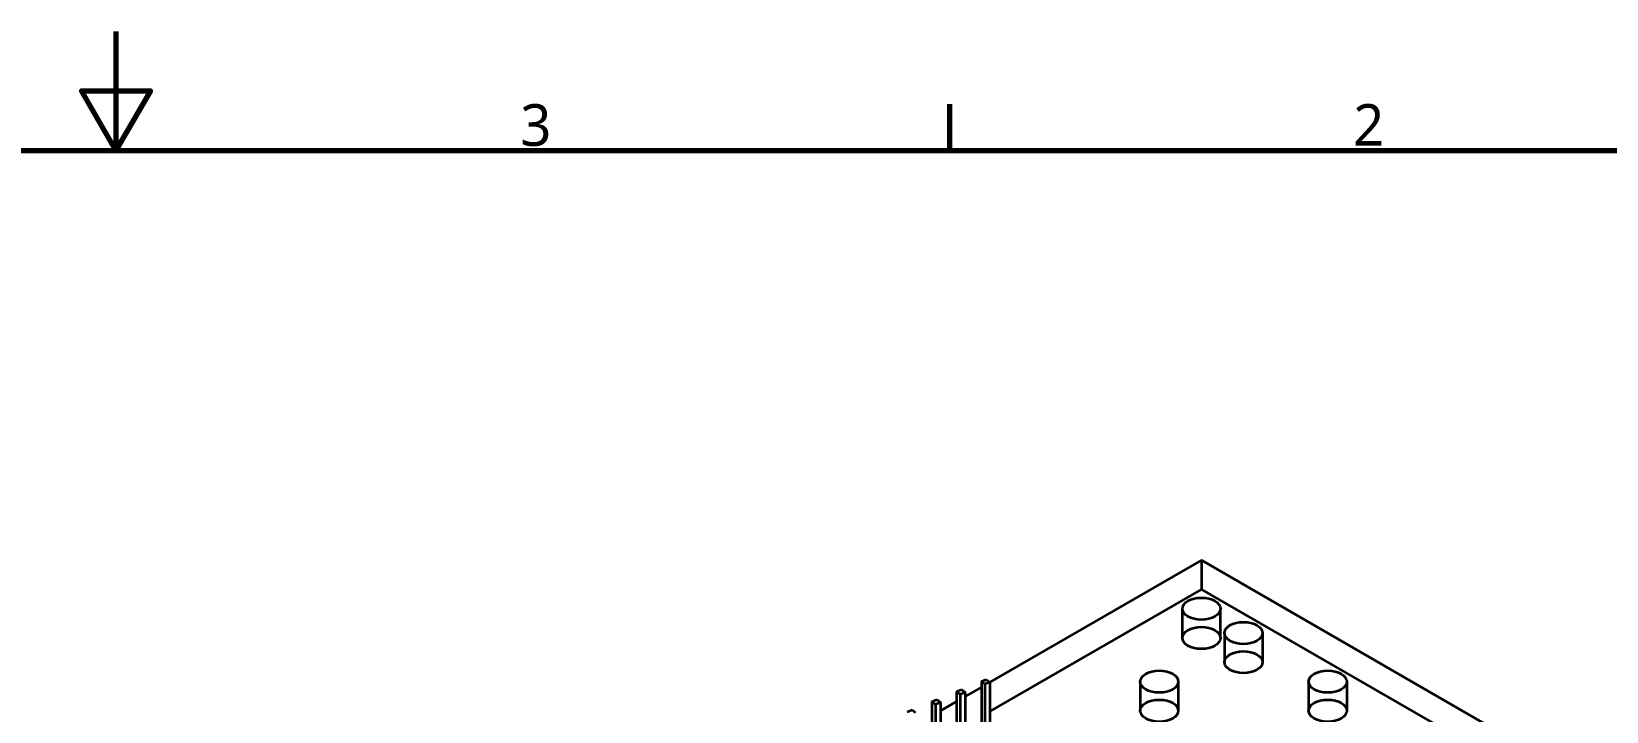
# Model space of a CAD drawing. Header units: millimetres. Extents: x 0 to 420, y 0 to 297.
# Drawn here: x 202.9 to 335.1, y 239.9 to 297 of the extents above; entities that cross this region are included whole.
import ezdxf

# ---------------------------------------------------------------- set-up
doc = ezdxf.new("R2010")
doc.units = ezdxf.units.MM
doc.layers.add('可見 (ISO)', color=7, linetype='Continuous', lineweight=35)
doc.layers.add('圖框 (ISO)', color=1, linetype='Continuous', lineweight=70, true_color=0xff0000)
doc.styles.add('註記文字 (ISO)', font='')
doc.styles.get('註記文字 (ISO)').set_extended_font_data('Microsoft JhengHei')

# ---------------------------------------------------------------- blocks, each defined once
blk = doc.blocks.new('圖框 預設圖框')
at = {"layer": '圖框 (ISO)'}
blk.add_line((280, 287), (280, 290.9), dxfattribs=at)
at = {"layer": '圖框 (ISO)', "flags": 128}
for points in [[(210, 297), (210, 287), (207.11, 292), (212.89, 292), (210, 287)], [(10, 10), (10, 287), (410, 287), (410, 10), (10, 10)]]:
    blk.add_lwpolyline(points, dxfattribs=at)
at = {"layer": '圖框 (ISO)', "char_height": 3.5, "attachment_point": 7, "style": '註記文字 (ISO)'}
for s, insert in [('3', (243.95, 287.34)), ('2', (313.87, 287.4))]:
    blk.add_mtext(s, dxfattribs=dict(at, insert=insert))

msp = doc.modelspace()

# ---------------------------------------------------------------- linework, layer by layer
at = {"layer": '可見 (ISO)'}
for p, q in [((301.13, 252.58), (283.36, 242.33)), ((400.12, 195.43), (301.13, 252.58)), ((301.13, 252.58), (301.13, 250.13)), ((283.37, 239.88), (301.13, 250.13)), ((301.13, 250.13), (400.12, 192.98)), ((299.53, 246.05), (299.53, 248.5)), ((302.73, 246.05), (302.73, 248.5)), ((303.06, 246.46), (303.06, 244.01)), ((306.26, 246.46), (306.26, 244.01)), ((282.66, 242.39), (283.07, 242.56)), ((282.95, 242.15), (282.66, 242.39)), ((282.66, 242.39), (282.66, 237.41)), ((283.37, 242.32), (282.95, 242.15)), ((282.95, 242.15), (282.95, 237.17)), ((283.07, 242.56), (283.37, 242.32)), ((283.37, 242.32), (283.37, 237.34)), ((295.99, 242.38), (295.99, 239.93)), ((299.19, 242.38), (299.19, 239.93)), ((310.13, 242.38), (310.13, 239.93)), ((313.33, 242.38), (313.33, 239.93)), ((278.51, 240.7), (278.92, 240.87)), ((278.8, 240.46), (278.51, 240.7)), ((278.51, 240.7), (278.51, 235.72)), ((278.92, 240.87), (279.22, 240.63)), ((280.58, 240.72), (279.22, 239.93)), ((280.58, 241.54), (281, 241.71)), ((280.88, 241.3), (280.58, 241.54)), ((280.58, 241.54), (280.58, 236.57)), ((281.29, 241.47), (280.88, 241.3)), ((280.88, 241.3), (280.88, 236.33)), ((281, 241.71), (281.29, 241.47)), ((282.66, 241.92), (281.29, 241.13)), ((281.29, 241.47), (281.29, 236.5)), ((276.44, 239.85), (276.85, 240.02)), ((276.85, 240.02), (277.14, 239.78)), ((279.22, 240.63), (278.8, 240.46)), ((278.8, 240.46), (278.8, 235.48)), ((279.22, 240.63), (279.22, 235.65))]:
    msp.add_line(p, q, dxfattribs=at)
for centre in [(301.13, 248.5), (304.66, 246.46), (301.13, 246.05), (304.66, 244.01), (297.59, 242.38), (311.73, 242.38), (297.59, 239.93), (311.73, 239.93)]:
    msp.add_ellipse(centre, major_axis=(-1.6, 0), ratio=0.57735, dxfattribs=at)

# ---------------------------------------------------------------- block references
msp.add_blockref('圖框 預設圖框', (0, 0))

doc.saveas('drawing.dxf')
